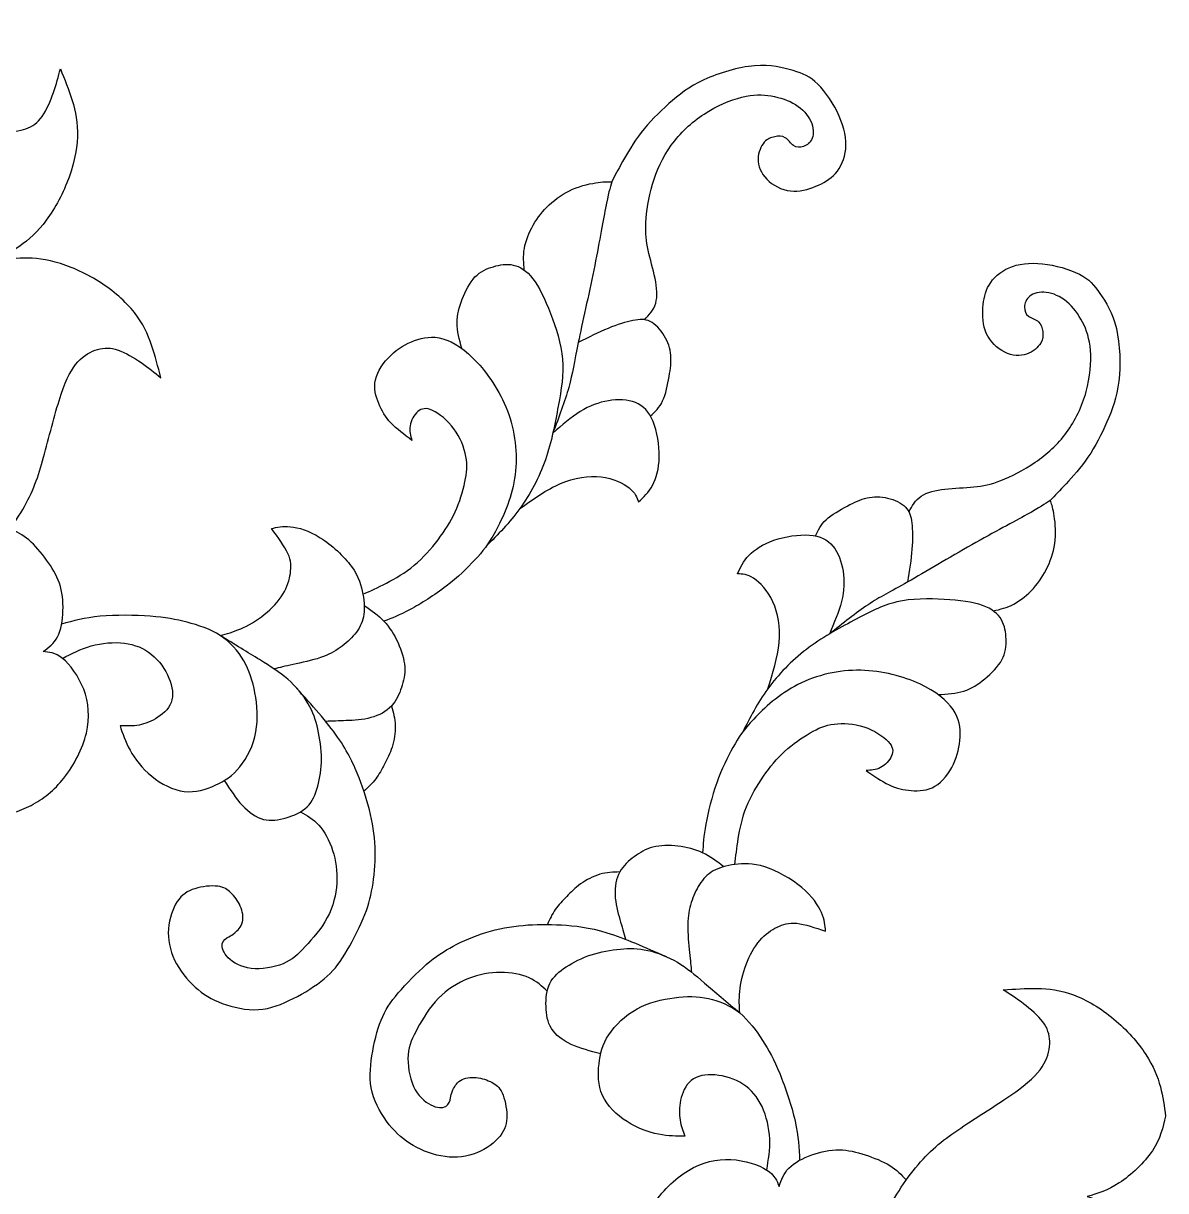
# Model space of a CAD drawing. Header units: inches. Extents: x 3.3 to 19.3, y -1.1 to 16.4.
# Drawn here: x 7.914 to 11.262, y 4.613 to 8.034 of the extents above; entities that cross this region are included whole.
import ezdxf

# ---------------------------------------------------------------- set-up
doc = ezdxf.new("R2010")
doc.units = ezdxf.units.IN
doc.header["$MEASUREMENT"] = 0
doc.layers.add('DV1_Layer_2', color=7, linetype='Continuous')

# ---------------------------------------------------------------- blocks, each defined once
blk = doc.blocks.new('SE')
at = {"layer": 'DV1_Layer_2', "color": 7, "linetype": 'Continuous'}
for points, knots in [([(6.8657, 7.8887), (6.8951, 7.9145), (6.9246, 7.9404), (6.9714, 7.9647), (7.0183, 7.989), (7.0827, 8.0117), (7.139, 8.0231), (7.1953, 8.0344), (7.2435, 8.0344), (7.3009, 8.0247), (7.3583, 8.0151), (7.4249, 7.9957), (7.4777, 7.9715), (7.5304, 7.9474), (7.5694, 7.9184), (7.6623, 7.8438), (7.7164, 7.798), (7.7576, 7.7686), (7.7988, 7.7392), (7.8272, 7.7261), (7.853, 7.7209), (7.8788, 7.7157), (7.902, 7.7185), (7.9212, 7.7253), (7.9403, 7.7321), (7.9555, 7.7431), (7.9687, 7.7618), (7.9819, 7.7806), (7.9931, 7.8072), (8.0017, 7.8317), (8.0104, 7.8562), (8.0163, 7.8786), (8.0223, 7.901), (8.0346, 7.8707), (8.0469, 7.8403), (8.0567, 7.8082), (8.0665, 7.7761), (8.0739, 7.7424), (8.0721, 7.7014), (8.0704, 7.6604), (8.0595, 7.6123), (8.0412, 7.5666), (8.0229, 7.5208), (7.9972, 7.4775), (7.9714, 7.4453), (7.9457, 7.4132), (7.92, 7.3922), (7.8944, 7.3755), (7.8687, 7.3588), (7.8432, 7.3465), (7.8177, 7.3342), (7.7836, 7.3314), (7.7496, 7.3286), (7.6686, 7.3515), (7.6216, 7.3772), (7.5895, 7.4029), (7.5573, 7.4286), (7.5399, 7.4543), (7.5225, 7.48), (7.5227, 7.4626), (7.523, 7.4452), (7.5225, 7.4273), (7.522, 7.4093), (7.5207, 7.3908), (7.5134, 7.3755), (7.506, 7.3601), (7.4925, 7.3479), (7.4718, 7.3439), (7.4511, 7.3399), (7.4232, 7.3441), (7.3928, 7.3607), (7.3624, 7.3774), (7.3294, 7.4064), (7.2766, 7.4538), (7.2239, 7.5011), (7.1513, 7.5668), (7.0927, 7.6053), (7.034, 7.6438), (6.9893, 7.6552), (6.9524, 7.6647), (6.9155, 7.6742), (6.8864, 7.6817), (6.8572, 7.6892)], [0, 0, 0, 0, 0.034483, 0.034483, 0.034483, 0.068966, 0.068966, 0.068966, 0.103448, 0.103448, 0.103448, 0.137931, 0.137931, 0.137931, 0.172414, 0.172414, 0.206897, 0.206897, 0.206897, 0.241379, 0.241379, 0.241379, 0.275862, 0.275862, 0.275862, 0.310345, 0.310345, 0.310345, 0.344828, 0.344828, 0.344828, 0.37931, 0.37931, 0.37931, 0.413793, 0.413793, 0.413793, 0.448276, 0.448276, 0.448276, 0.482759, 0.482759, 0.482759, 0.517241, 0.517241, 0.517241, 0.551724, 0.551724, 0.551724, 0.586207, 0.586207, 0.586207, 0.62069, 0.62069, 0.655172, 0.655172, 0.655172, 0.689655, 0.689655, 0.689655, 0.724138, 0.724138, 0.724138, 0.758621, 0.758621, 0.758621, 0.793103, 0.793103, 0.793103, 0.827586, 0.827586, 0.827586, 0.862069, 0.862069, 0.862069, 0.896552, 0.896552, 0.896552, 0.931034, 0.931034, 0.931034, 1, 1, 1, 1]), ([(9.7344, 7.1658), (9.7479, 7.1799), (9.7615, 7.1941), (9.7729, 7.2338), (9.7708, 7.2595), (9.7653, 7.2868), (9.7599, 7.3142), (9.751, 7.3433), (9.7452, 7.3694), (9.7395, 7.3956), (9.7367, 7.4188), (9.7401, 7.4826), (9.7462, 7.5232), (9.7699, 7.6026), (9.7874, 7.6414), (9.8129, 7.6769), (9.8385, 7.7123), (9.8721, 7.7443), (9.9091, 7.7687), (9.9461, 7.7931), (9.9865, 7.8098), (10.02, 7.818), (10.0535, 7.8262), (10.0801, 7.8258), (10.1059, 7.8215), (10.1317, 7.8172), (10.1567, 7.8091), (10.1977, 7.7832), (10.2137, 7.7655), (10.2303, 7.7293), (10.2308, 7.7108), (10.226, 7.6978), (10.2212, 7.6847), (10.211, 7.6772), (10.2007, 7.6736), (10.1905, 7.6699), (10.1801, 7.6702), (10.163, 7.6821), (10.1562, 7.6938), (10.1472, 7.6993), (10.1382, 7.7048), (10.1269, 7.7041), (10.1161, 7.7021), (10.1053, 7.7001), (10.0949, 7.6968), (10.0855, 7.6859), (10.0761, 7.675), (10.0676, 7.6565), (10.0675, 7.6366), (10.0673, 7.6166), (10.0755, 7.5952), (10.0927, 7.5776), (10.1099, 7.5599), (10.136, 7.5461), (10.162, 7.5431), (10.188, 7.5401), (10.2138, 7.5479), (10.2591, 7.5662), (10.2786, 7.5768), (10.2942, 7.5945), (10.3099, 7.6123), (10.3217, 7.6372), (10.3243, 7.6661), (10.327, 7.695), (10.3205, 7.7279), (10.305, 7.7626), (10.2895, 7.7973), (10.265, 7.834), (10.2423, 7.8565), (10.2196, 7.8789), (10.1988, 7.8873), (10.1701, 7.896), (10.1413, 7.9047), (10.1046, 7.9139), (10.0573, 7.91), (10.01, 7.9061), (9.9523, 7.8891), (9.9085, 7.8689), (9.8647, 7.8486), (9.835, 7.8251), (9.7766, 7.773), (9.7479, 7.7443), (9.7248, 7.7145), (9.7016, 7.6847), (9.6839, 7.6536), (9.6704, 7.6294), (9.6569, 7.6051), (9.6475, 7.5876), (9.6382, 7.57)], [0, 0, 0, 0, 0.030303, 0.030303, 0.060606, 0.060606, 0.060606, 0.090909, 0.090909, 0.090909, 0.121212, 0.121212, 0.151515, 0.151515, 0.181818, 0.181818, 0.181818, 0.212121, 0.212121, 0.212121, 0.242424, 0.242424, 0.242424, 0.272727, 0.272727, 0.272727, 0.30303, 0.30303, 0.333333, 0.333333, 0.363636, 0.363636, 0.363636, 0.393939, 0.393939, 0.393939, 0.424242, 0.424242, 0.454545, 0.454545, 0.454545, 0.484848, 0.484848, 0.484848, 0.515152, 0.515152, 0.515152, 0.545455, 0.545455, 0.545455, 0.575758, 0.575758, 0.575758, 0.606061, 0.606061, 0.606061, 0.636364, 0.636364, 0.666667, 0.666667, 0.666667, 0.69697, 0.69697, 0.69697, 0.727273, 0.727273, 0.727273, 0.757576, 0.757576, 0.757576, 0.787879, 0.787879, 0.787879, 0.818182, 0.818182, 0.818182, 0.848485, 0.848485, 0.848485, 0.878788, 0.878788, 0.909091, 0.909091, 0.909091, 0.939394, 0.939394, 0.939394, 1, 1, 1, 1]), ([(9.3819, 7.3112), (9.3802, 7.3318), (9.3784, 7.3524), (9.3863, 7.3972), (9.3959, 7.4214), (9.4084, 7.4432), (9.4209, 7.4651), (9.4363, 7.4845), (9.4554, 7.5025), (9.4746, 7.5205), (9.4976, 7.537), (9.5238, 7.5482), (9.55, 7.5595), (9.5794, 7.5654), (9.6186, 7.5709), (9.6284, 7.5705), (9.6382, 7.57), (9.6331, 7.5521), (9.6281, 7.5342), (9.62, 7.4924), (9.6119, 7.4506), (9.6007, 7.3848), (9.5857, 7.3113), (9.5707, 7.2377), (9.552, 7.1562), (9.5284, 7.0413), (9.5237, 7.0078), (9.5124, 6.9675), (9.5012, 6.9272), (9.4835, 6.8802), (9.4658, 6.8332)], [0, 0, 0, 0, 0.083333, 0.083333, 0.166667, 0.166667, 0.166667, 0.25, 0.25, 0.25, 0.333333, 0.333333, 0.333333, 0.416667, 0.416667, 0.5, 0.5, 0.5, 0.583333, 0.583333, 0.583333, 0.666667, 0.666667, 0.666667, 0.75, 0.75, 0.833333, 0.833333, 0.833333, 1, 1, 1, 1]), ([(7.3734, 6.3261), (7.4124, 6.3224), (7.4514, 6.3188), (7.5036, 6.3267), (7.5559, 6.3346), (7.6213, 6.3541), (7.6735, 6.378), (7.7257, 6.4019), (7.7647, 6.4302), (7.8055, 6.4718), (7.8462, 6.5134), (7.8887, 6.5682), (7.9172, 6.6187), (7.9457, 6.6693), (7.9602, 6.7156), (7.9758, 6.7731), (7.9915, 6.8307), (8.0084, 6.8994), (8.0244, 6.9474), (8.0405, 6.9955), (8.0557, 7.0227), (8.0735, 7.0421), (8.0914, 7.0614), (8.1118, 7.0729), (8.1313, 7.0786), (8.1508, 7.0844), (8.1695, 7.0844), (8.1912, 7.077), (8.2129, 7.0696), (8.2376, 7.0547), (8.259, 7.0399), (8.2804, 7.0252), (8.2984, 7.0105), (8.3164, 6.9959), (8.3085, 7.0277), (8.3006, 7.0595), (8.2897, 7.0912), (8.2788, 7.1229), (8.2649, 7.1546), (8.2139, 7.2188), (8.1767, 7.2513), (8.1351, 7.2776), (8.0934, 7.3038), (8.0471, 7.3238), (8.0074, 7.3347), (7.9677, 7.3456), (7.9345, 7.3475), (7.904, 7.3459), (7.8735, 7.3443), (7.8456, 7.3392), (7.8177, 7.3342), (7.7885, 7.3165), (7.7593, 7.2987), (7.7072, 7.2326), (7.6843, 7.1842), (7.6734, 7.1445), (7.6625, 7.1048), (7.6636, 7.0737), (7.6646, 7.0427), (7.6546, 7.0569), (7.6445, 7.0712), (7.6226, 7.0996), (7.6107, 7.1138), (7.5958, 7.1219), (7.5808, 7.13), (7.5626, 7.132), (7.5244, 7.1141), (7.5043, 7.0943), (7.4747, 7.0317), (7.4651, 6.9888), (7.4503, 6.9194), (7.4354, 6.8501), (7.4153, 6.7543), (7.3905, 6.6887), (7.3657, 6.6231), (7.3362, 6.5876), (7.3119, 6.5582), (7.2876, 6.5289), (7.2685, 6.5057), (7.2493, 6.4825)], [0, 0, 0, 0, 0.034483, 0.034483, 0.034483, 0.068966, 0.068966, 0.068966, 0.103448, 0.103448, 0.103448, 0.137931, 0.137931, 0.137931, 0.172414, 0.172414, 0.172414, 0.206897, 0.206897, 0.206897, 0.241379, 0.241379, 0.241379, 0.275862, 0.275862, 0.275862, 0.310345, 0.310345, 0.310345, 0.344828, 0.344828, 0.344828, 0.37931, 0.37931, 0.37931, 0.413793, 0.413793, 0.413793, 0.448276, 0.448276, 0.482759, 0.482759, 0.482759, 0.517241, 0.517241, 0.517241, 0.551724, 0.551724, 0.551724, 0.586207, 0.586207, 0.586207, 0.62069, 0.62069, 0.655172, 0.655172, 0.655172, 0.689655, 0.689655, 0.689655, 0.724138, 0.724138, 0.758621, 0.758621, 0.758621, 0.793103, 0.793103, 0.827586, 0.827586, 0.862069, 0.862069, 0.862069, 0.896552, 0.896552, 0.896552, 0.931034, 0.931034, 0.931034, 1, 1, 1, 1]), ([(9.1987, 7.0815), (9.192, 7.1072), (9.1853, 7.1329), (9.1851, 7.1566), (9.1848, 7.1804), (9.191, 7.2023), (9.2002, 7.2258), (9.2095, 7.2493), (9.2218, 7.2744), (9.2375, 7.291), (9.2532, 7.3075), (9.2723, 7.3155), (9.2916, 7.3212), (9.3109, 7.3269), (9.3303, 7.3301), (9.3497, 7.3259), (9.3692, 7.3217), (9.3887, 7.3099), (9.4253, 7.2622), (9.4425, 7.2261), (9.4587, 7.1844), (9.475, 7.1427), (9.4904, 7.0952), (9.4943, 7.0501), (9.4982, 7.0049), (9.4905, 6.962), (9.4815, 6.9127), (9.4725, 6.8633), (9.4622, 6.8076), (9.4439, 6.7552), (9.4256, 6.7028), (9.3993, 6.6539), (9.369, 6.6122), (9.3388, 6.5705), (9.3045, 6.5361), (9.2702, 6.5017)], [0, 0, 0, 0, 0.076923, 0.076923, 0.076923, 0.153846, 0.153846, 0.153846, 0.230769, 0.230769, 0.230769, 0.307692, 0.307692, 0.307692, 0.384615, 0.384615, 0.384615, 0.461538, 0.461538, 0.538462, 0.538462, 0.538462, 0.615385, 0.615385, 0.615385, 0.692308, 0.692308, 0.692308, 0.769231, 0.769231, 0.769231, 0.846154, 0.846154, 0.846154, 1, 1, 1, 1]), ([(10.5096, 6.6026), (10.5189, 6.6198), (10.5281, 6.6371), (10.5624, 6.6602), (10.5874, 6.6662), (10.6151, 6.6694), (10.6429, 6.6727), (10.6733, 6.6732), (10.6999, 6.6758), (10.7266, 6.6784), (10.7495, 6.683), (10.8091, 6.7059), (10.8458, 6.7243), (10.914, 6.7713), (10.9456, 6.8), (10.9714, 6.8352), (10.9972, 6.8705), (11.0173, 6.9123), (11.0408, 6.9977), (11.0442, 7.0413), (11.0416, 7.0757), (11.039, 7.1101), (11.0304, 7.1354), (11.0184, 7.1586), (11.0064, 7.1818), (10.9909, 7.203), (10.9722, 7.2185), (10.9536, 7.234), (10.9318, 7.2437), (10.912, 7.246), (10.8923, 7.2483), (10.8745, 7.2431), (10.8527, 7.2259), (10.8487, 7.2139), (10.8484, 7.203), (10.8481, 7.1921), (10.8516, 7.1824), (10.8682, 7.1698), (10.8814, 7.1669), (10.8894, 7.16), (10.8974, 7.1531), (10.9003, 7.1422), (10.9032, 7.1204), (10.9032, 7.1095), (10.8957, 7.0972), (10.8883, 7.0849), (10.8733, 7.0711), (10.8544, 7.0648), (10.8355, 7.0585), (10.8126, 7.0597), (10.7684, 7.0815), (10.7472, 7.1021), (10.7254, 7.1497), (10.7248, 7.1766), (10.7283, 7.2254), (10.7323, 7.2472), (10.7443, 7.2675), (10.7564, 7.2879), (10.7765, 7.3068), (10.8031, 7.3182), (10.8298, 7.3297), (10.863, 7.3337), (10.9009, 7.3297), (10.9387, 7.3257), (10.9811, 7.3137), (11.0095, 7.299), (11.0379, 7.2844), (11.0522, 7.2672), (11.0694, 7.2426), (11.0866, 7.2179), (11.1067, 7.1858), (11.1285, 7.0935), (11.1302, 7.0333), (11.1187, 6.9376), (11.1055, 6.902), (11.074, 6.8303), (11.0557, 6.7942), (11.0344, 6.763), (11.0132, 6.7317), (10.9892, 6.7053), (10.9702, 6.685), (10.9513, 6.6646), (10.9376, 6.6503), (10.9238, 6.636)], [0, 0, 0, 0, 0.030303, 0.030303, 0.060606, 0.060606, 0.060606, 0.090909, 0.090909, 0.090909, 0.121212, 0.121212, 0.151515, 0.151515, 0.181818, 0.181818, 0.181818, 0.212121, 0.212121, 0.242424, 0.242424, 0.242424, 0.272727, 0.272727, 0.272727, 0.30303, 0.30303, 0.30303, 0.333333, 0.333333, 0.333333, 0.363636, 0.363636, 0.393939, 0.393939, 0.393939, 0.424242, 0.424242, 0.454545, 0.454545, 0.454545, 0.484848, 0.484848, 0.515152, 0.515152, 0.515152, 0.545455, 0.545455, 0.545455, 0.575758, 0.575758, 0.606061, 0.606061, 0.636364, 0.636364, 0.666667, 0.666667, 0.666667, 0.69697, 0.69697, 0.69697, 0.727273, 0.727273, 0.727273, 0.757576, 0.757576, 0.757576, 0.787879, 0.787879, 0.787879, 0.818182, 0.818182, 0.848485, 0.848485, 0.878788, 0.878788, 0.909091, 0.909091, 0.909091, 0.939394, 0.939394, 0.939394, 1, 1, 1, 1]), ([(9.7518, 6.8838), (9.765, 6.8958), (9.7783, 6.9079), (9.797, 6.9477), (9.8024, 6.9754), (9.8065, 6.999), (9.8106, 7.0226), (9.8133, 7.0422), (9.8114, 7.0618), (9.8096, 7.0814), (9.8032, 7.101), (9.7923, 7.1189), (9.7814, 7.1367), (9.7659, 7.1528), (9.7507, 7.1605), (9.7356, 7.1682), (9.7207, 7.1676), (9.7006, 7.1635), (9.6806, 7.1594), (9.6553, 7.1518), (9.6277, 7.1404), (9.6001, 7.1291), (9.5701, 7.1139), (9.5402, 7.0987)], [0, 0, 0, 0, 0.111111, 0.111111, 0.222222, 0.222222, 0.222222, 0.333333, 0.333333, 0.333333, 0.444444, 0.444444, 0.444444, 0.555556, 0.555556, 0.555556, 0.666667, 0.666667, 0.666667, 0.777778, 0.777778, 0.777778, 1, 1, 1, 1]), ([(8.909, 6.3614), (8.9308, 6.371), (8.9526, 6.3807), (9.0038, 6.4072), (9.0333, 6.424), (9.0597, 6.4459), (9.086, 6.4677), (9.1093, 6.4946), (9.1494, 6.5474), (9.1663, 6.5733), (9.1794, 6.6023), (9.1926, 6.6313), (9.2021, 6.6634), (9.2079, 6.6902), (9.2136, 6.7171), (9.2156, 6.7389), (9.2108, 6.7647), (9.206, 6.7906), (9.1944, 6.8206), (9.176, 6.8457), (9.1576, 6.8707), (9.1324, 6.8909), (9.1133, 6.8997), (9.0941, 6.9086), (9.081, 6.9061), (9.0589, 6.8869), (9.0499, 6.8701), (9.0474, 6.8548), (9.0448, 6.8395), (9.0487, 6.8257), (9.0526, 6.8119), (9.0302, 6.8287), (9.0079, 6.8456), (8.9913, 6.8631), (8.9748, 6.8807), (8.964, 6.8989), (8.9554, 6.9199), (8.9468, 6.9409), (8.9402, 6.9647), (8.946, 6.9898), (8.9517, 7.0148), (8.9697, 7.0412), (8.9906, 7.0612), (9.0115, 7.0813), (9.0353, 7.0951), (9.0606, 7.1045), (9.0859, 7.1139), (9.1126, 7.1189), (9.1435, 7.11), (9.1744, 7.101), (9.2096, 7.078), (9.2449, 7.0398), (9.2802, 7.0015), (9.3158, 6.948), (9.3365, 6.8879), (9.3573, 6.8277), (9.3633, 6.7609), (9.3536, 6.6999), (9.3439, 6.6389), (9.3185, 6.5836), (9.2764, 6.5072), (9.2597, 6.4861), (9.2374, 6.462), (9.2151, 6.4379), (9.1871, 6.4107), (9.1531, 6.3846), (9.1191, 6.3585), (9.079, 6.3334), (9.0476, 6.3164), (9.0162, 6.2995), (8.9934, 6.2907), (8.9707, 6.2818)], [0, 0, 0, 0, 0.038462, 0.038462, 0.076923, 0.076923, 0.076923, 0.115385, 0.115385, 0.153846, 0.153846, 0.153846, 0.192308, 0.192308, 0.192308, 0.230769, 0.230769, 0.230769, 0.269231, 0.269231, 0.269231, 0.307692, 0.307692, 0.307692, 0.346154, 0.346154, 0.384615, 0.384615, 0.384615, 0.423077, 0.423077, 0.423077, 0.461538, 0.461538, 0.461538, 0.5, 0.5, 0.5, 0.538462, 0.538462, 0.538462, 0.576923, 0.576923, 0.576923, 0.615385, 0.615385, 0.615385, 0.653846, 0.653846, 0.653846, 0.692308, 0.692308, 0.692308, 0.730769, 0.730769, 0.730769, 0.769231, 0.769231, 0.769231, 0.807692, 0.807692, 0.846154, 0.846154, 0.846154, 0.884615, 0.884615, 0.884615, 0.923077, 0.923077, 0.923077, 1, 1, 1, 1]), ([(9.369, 6.6122), (9.4081, 6.6401), (9.4472, 6.6681), (9.488, 6.6853), (9.5288, 6.7026), (9.5713, 6.7092), (9.6072, 6.7052), (9.6432, 6.7012), (9.6726, 6.6866), (9.6898, 6.6726), (9.707, 6.6586), (9.712, 6.6452), (9.717, 6.6317), (9.7318, 6.6456), (9.7466, 6.6594), (9.7579, 6.6803), (9.7692, 6.7011), (9.777, 6.729), (9.7782, 6.7975), (9.7717, 6.8382), (9.7598, 6.8672), (9.748, 6.8962), (9.7309, 6.9135), (9.708, 6.9227), (9.6852, 6.9318), (9.6565, 6.9328), (9.6285, 6.9282), (9.6004, 6.9236), (9.573, 6.9135), (9.546, 6.8967), (9.519, 6.88), (9.4924, 6.8566), (9.4658, 6.8332)], [0, 0, 0, 0, 0.083333, 0.083333, 0.083333, 0.166667, 0.166667, 0.166667, 0.25, 0.25, 0.25, 0.333333, 0.333333, 0.333333, 0.416667, 0.416667, 0.416667, 0.5, 0.5, 0.583333, 0.583333, 0.583333, 0.666667, 0.666667, 0.666667, 0.75, 0.75, 0.75, 0.833333, 0.833333, 0.833333, 1, 1, 1, 1]), ([(10.236, 6.532), (10.2434, 6.5483), (10.2508, 6.5646), (10.2828, 6.5947), (10.3075, 6.6085), (10.3499, 6.6308), (10.3677, 6.6394), (10.3869, 6.6437), (10.4061, 6.648), (10.4267, 6.648), (10.4674, 6.6383), (10.4875, 6.6285), (10.4995, 6.6165), (10.5116, 6.6044), (10.5156, 6.5901), (10.5202, 6.5494), (10.5207, 6.523), (10.5185, 6.4933), (10.5162, 6.4635), (10.511, 6.4303), (10.5058, 6.3972)], [0, 0, 0, 0, 0.111111, 0.111111, 0.222222, 0.222222, 0.333333, 0.333333, 0.333333, 0.444444, 0.444444, 0.555556, 0.555556, 0.555556, 0.666667, 0.666667, 0.777778, 0.777778, 0.777778, 1, 1, 1, 1]), ([(10.7568, 6.3123), (10.7769, 6.317), (10.797, 6.3217), (10.8372, 6.343), (10.8573, 6.3596), (10.8911, 6.3969), (10.9049, 6.4175), (10.9272, 6.4651), (10.9358, 6.4921), (10.9384, 6.5204), (10.941, 6.5488), (10.9376, 6.5786), (10.9307, 6.6176), (10.9272, 6.6268), (10.9238, 6.636), (10.9083, 6.6257), (10.8928, 6.6153), (10.8556, 6.5947), (10.8183, 6.5741), (10.7592, 6.5431), (10.6939, 6.5061), (10.6285, 6.4691), (10.5569, 6.4261), (10.4548, 6.3682), (10.4244, 6.3533), (10.3896, 6.3302), (10.3548, 6.3071), (10.3155, 6.2757), (10.2763, 6.2443)], [0, 0, 0, 0, 0.083333, 0.083333, 0.166667, 0.166667, 0.25, 0.25, 0.333333, 0.333333, 0.333333, 0.416667, 0.416667, 0.5, 0.5, 0.5, 0.583333, 0.583333, 0.583333, 0.666667, 0.666667, 0.666667, 0.75, 0.75, 0.833333, 0.833333, 0.833333, 1, 1, 1, 1]), ([(7.0047, 5.7541), (7.0458, 5.7324), (7.0868, 5.7108), (7.1364, 5.6829), (7.1859, 5.655), (7.244, 5.6208), (7.301, 5.6041), (7.358, 5.5873), (7.4139, 5.588), (7.4635, 5.5957), (7.5132, 5.6034), (7.5566, 5.6181), (7.5902, 5.6371), (7.6238, 5.6562), (7.6475, 5.6796), (7.6591, 5.7044), (7.6706, 5.7293), (7.6699, 5.7556), (7.6692, 5.7819), (7.6933, 5.7614), (7.7175, 5.7409), (7.7433, 5.7273), (7.7691, 5.7137), (7.7966, 5.7069), (7.8625, 5.7121), (7.901, 5.724), (7.9363, 5.7424), (7.9716, 5.7608), (8.0038, 5.7857), (8.0328, 5.8225), (8.0617, 5.8594), (8.0875, 5.9082), (8.1093, 6.0004), (8.1053, 6.044), (8.0905, 6.0827), (8.0758, 6.1215), (8.0502, 6.1555), (8.0286, 6.1731), (8.007, 6.1906), (7.9892, 6.1918), (7.9714, 6.193), (7.9875, 6.2048), (8.0035, 6.2167), (8.0139, 6.2366), (8.0243, 6.2566), (8.0291, 6.2846), (8.0299, 6.3126), (8.0308, 6.3406), (8.0277, 6.3686), (8.0194, 6.3933), (8.0111, 6.418), (7.9974, 6.4395), (7.9816, 6.4612), (7.9659, 6.4829), (7.9479, 6.5048), (7.9297, 6.5202), (7.9114, 6.5356), (7.8929, 6.5444), (7.8745, 6.5533)], [0, 0, 0, 0, 0.047619, 0.047619, 0.047619, 0.095238, 0.095238, 0.095238, 0.142857, 0.142857, 0.142857, 0.190476, 0.190476, 0.190476, 0.238095, 0.238095, 0.238095, 0.285714, 0.285714, 0.285714, 0.333333, 0.333333, 0.333333, 0.380952, 0.380952, 0.428571, 0.428571, 0.428571, 0.47619, 0.47619, 0.47619, 0.52381, 0.52381, 0.571429, 0.571429, 0.571429, 0.619048, 0.619048, 0.619048, 0.666667, 0.666667, 0.666667, 0.714286, 0.714286, 0.714286, 0.761905, 0.761905, 0.761905, 0.809524, 0.809524, 0.809524, 0.857143, 0.857143, 0.857143, 0.904762, 0.904762, 0.904762, 1, 1, 1, 1]), ([(8.4909, 6.24), (8.5099, 6.2452), (8.5289, 6.2503), (8.5509, 6.26), (8.5729, 6.2696), (8.5978, 6.2838), (8.6423, 6.3193), (8.6619, 6.3407), (8.6747, 6.3618), (8.6874, 6.3828), (8.6934, 6.4034), (8.6963, 6.4224), (8.6991, 6.4414), (8.6989, 6.4589), (8.6892, 6.4804), (8.6795, 6.502), (8.6602, 6.5277), (8.641, 6.5534), (8.6572, 6.5574), (8.6734, 6.5615), (8.6967, 6.5591), (8.7201, 6.5568), (8.7507, 6.548), (8.7841, 6.5269), (8.8175, 6.5058), (8.8536, 6.4724), (8.8754, 6.4424), (8.8973, 6.4124), (8.9047, 6.3859), (8.909, 6.3614), (8.9134, 6.3368), (8.9146, 6.3143), (8.9107, 6.295), (8.9067, 6.2756), (8.8975, 6.2594), (8.8855, 6.2446), (8.8734, 6.2298), (8.8584, 6.2165), (8.8423, 6.2049), (8.8261, 6.1934), (8.8088, 6.1835), (8.7844, 6.1753), (8.76, 6.167), (8.7283, 6.1604), (8.7045, 6.1552), (8.6807, 6.15), (8.6646, 6.1463), (8.6485, 6.1425)], [0, 0, 0, 0, 0.058824, 0.058824, 0.058824, 0.117647, 0.117647, 0.176471, 0.176471, 0.176471, 0.235294, 0.235294, 0.235294, 0.294118, 0.294118, 0.294118, 0.352941, 0.352941, 0.352941, 0.411765, 0.411765, 0.411765, 0.470588, 0.470588, 0.470588, 0.529412, 0.529412, 0.529412, 0.588235, 0.588235, 0.588235, 0.647059, 0.647059, 0.647059, 0.705882, 0.705882, 0.705882, 0.764706, 0.764706, 0.764706, 0.823529, 0.823529, 0.823529, 0.882353, 0.882353, 0.882353, 1, 1, 1, 1]), ([(10.096, 6.084), (10.1105, 6.1298), (10.125, 6.1757), (10.1326, 6.2639), (10.1257, 6.3063), (10.1108, 6.3393), (10.0959, 6.3722), (10.073, 6.3958), (10.0543, 6.4078), (10.0357, 6.4198), (10.0214, 6.4204), (10.007, 6.421), (10.0156, 6.4393), (10.0242, 6.4577), (10.0406, 6.4749), (10.0569, 6.4921), (10.081, 6.5081), (10.1134, 6.5193), (10.1458, 6.5305), (10.1865, 6.5368), (10.2177, 6.5345), (10.249, 6.5322), (10.2708, 6.5213), (10.2865, 6.5024), (10.3023, 6.4835), (10.3121, 6.4565), (10.3207, 6.4003), (10.3195, 6.3711), (10.3119, 6.3402), (10.3043, 6.3094), (10.2903, 6.2768), (10.2763, 6.2443)], [0, 0, 0, 0, 0.083333, 0.083333, 0.166667, 0.166667, 0.166667, 0.25, 0.25, 0.25, 0.333333, 0.333333, 0.333333, 0.416667, 0.416667, 0.416667, 0.5, 0.5, 0.5, 0.583333, 0.583333, 0.583333, 0.666667, 0.666667, 0.666667, 0.75, 0.75, 0.833333, 0.833333, 0.833333, 1, 1, 1, 1]), ([(10.595, 6.067), (10.6215, 6.0686), (10.6479, 6.0702), (10.6933, 6.0844), (10.7122, 6.097), (10.7512, 6.1291), (10.7713, 6.1486), (10.7822, 6.1687), (10.7931, 6.1888), (10.7948, 6.2094), (10.7942, 6.2295), (10.7937, 6.2495), (10.7908, 6.269), (10.7807, 6.2862), (10.7707, 6.3034), (10.7535, 6.3184), (10.6968, 6.3384), (10.6176, 6.3487), (10.5179, 6.3487), (10.4737, 6.3385), (10.4296, 6.3282), (10.3912, 6.3076), (10.347, 6.2839), (10.3029, 6.2601), (10.253, 6.233), (10.2089, 6.1994), (10.1647, 6.1658), (10.1263, 6.1257), (10.096, 6.084), (10.0657, 6.0424), (10.0436, 5.9991), (10.0214, 5.9559)], [0, 0, 0, 0, 0.076923, 0.076923, 0.153846, 0.153846, 0.230769, 0.230769, 0.230769, 0.307692, 0.307692, 0.307692, 0.384615, 0.384615, 0.384615, 0.461538, 0.461538, 0.538462, 0.615385, 0.615385, 0.615385, 0.692308, 0.692308, 0.692308, 0.769231, 0.769231, 0.769231, 0.846154, 0.846154, 0.846154, 1, 1, 1, 1]), ([(8.0286, 6.1731), (8.0552, 6.1872), (8.0818, 6.2013), (8.1127, 6.2099), (8.1436, 6.2185), (8.1789, 6.2215), (8.2098, 6.2176), (8.2407, 6.2137), (8.2672, 6.203), (8.3116, 6.1666), (8.3296, 6.141), (8.3403, 6.1155), (8.351, 6.09), (8.3545, 6.0645), (8.3389, 6.0231), (8.3199, 6.0073), (8.3011, 5.9963), (8.2822, 5.9854), (8.2637, 5.9793), (8.2464, 5.9767), (8.2291, 5.9741), (8.2131, 5.975), (8.1971, 5.9758), (8.2045, 5.9529), (8.212, 5.9299), (8.2264, 5.9043), (8.2407, 5.8788), (8.2619, 5.8506), (8.29, 5.8277), (8.318, 5.8047), (8.3527, 5.787), (8.3854, 5.7831), (8.4181, 5.7792), (8.4488, 5.7892), (8.4761, 5.8017), (8.5035, 5.8142), (8.5276, 5.8293), (8.5487, 5.8555), (8.5699, 5.8817), (8.588, 5.9191), (8.5953, 5.9577), (8.6027, 5.9964), (8.5994, 6.0364), (8.5927, 6.0718), (8.5861, 6.1071), (8.5762, 6.1377), (8.5431, 6.1947), (8.5201, 6.2211), (8.4618, 6.259), (8.4266, 6.2705), (8.3936, 6.2791), (8.3605, 6.2877), (8.3297, 6.2934), (8.2857, 6.2967), (8.2417, 6.2999), (8.1846, 6.3007), (8.1392, 6.2965), (8.0937, 6.2922), (8.0598, 6.283), (8.0259, 6.2737)], [0, 0, 0, 0, 0.045455, 0.045455, 0.045455, 0.090909, 0.090909, 0.090909, 0.136364, 0.136364, 0.181818, 0.181818, 0.181818, 0.227273, 0.227273, 0.272727, 0.272727, 0.272727, 0.318182, 0.318182, 0.318182, 0.363636, 0.363636, 0.363636, 0.409091, 0.409091, 0.409091, 0.454545, 0.454545, 0.454545, 0.5, 0.5, 0.5, 0.545455, 0.545455, 0.545455, 0.590909, 0.590909, 0.590909, 0.636364, 0.636364, 0.636364, 0.681818, 0.681818, 0.681818, 0.727273, 0.727273, 0.772727, 0.772727, 0.818182, 0.818182, 0.818182, 0.863636, 0.863636, 0.863636, 0.909091, 0.909091, 0.909091, 1, 1, 1, 1]), ([(8.9129, 6.3282), (8.9333, 6.314), (8.9537, 6.2997), (8.9707, 6.2818), (8.9877, 6.2639), (9.0013, 6.2424), (9.0119, 6.2191), (9.0225, 6.1957), (9.0301, 6.1704), (9.0316, 6.1483), (9.033, 6.1262), (9.0284, 6.1071), (9.022, 6.0879), (9.0156, 6.0686), (9.0074, 6.0491), (8.9926, 6.0335), (8.9778, 6.0178), (8.9564, 6.006), (8.9326, 5.9995), (8.9088, 5.9929), (8.8826, 5.9917), (8.8601, 5.9907), (8.8376, 5.9898), (8.8187, 5.9891), (8.7998, 5.9885)], [0, 0, 0, 0, 0.111111, 0.111111, 0.111111, 0.222222, 0.222222, 0.222222, 0.333333, 0.333333, 0.333333, 0.444444, 0.444444, 0.444444, 0.555556, 0.555556, 0.555556, 0.666667, 0.666667, 0.666667, 0.777778, 0.777778, 0.777778, 1, 1, 1, 1]), ([(8.5025, 5.8154), (8.5196, 5.7891), (8.5367, 5.7628), (8.5558, 5.7423), (8.5749, 5.7217), (8.596, 5.7068), (8.6177, 5.7012), (8.6394, 5.6956), (8.6618, 5.6993), (8.6843, 5.706), (8.7068, 5.7127), (8.7296, 5.7225), (8.7454, 5.7379), (8.7612, 5.7533), (8.77, 5.7742), (8.7766, 5.7984), (8.7833, 5.8225), (8.7876, 5.8499), (8.7876, 5.8788), (8.7875, 5.9077), (8.783, 5.9382), (8.777, 5.9652), (8.7709, 5.9922), (8.7633, 6.0156), (8.7487, 6.0404), (8.734, 6.0651), (8.7122, 6.0912), (8.6649, 6.1331), (8.6392, 6.1489), (8.606, 6.1694), (8.5727, 6.1898), (8.5318, 6.2149), (8.4909, 6.24)], [0, 0, 0, 0, 0.083333, 0.083333, 0.083333, 0.166667, 0.166667, 0.166667, 0.25, 0.25, 0.25, 0.333333, 0.333333, 0.333333, 0.416667, 0.416667, 0.416667, 0.5, 0.5, 0.5, 0.583333, 0.583333, 0.583333, 0.666667, 0.666667, 0.666667, 0.75, 0.75, 0.833333, 0.833333, 0.833333, 1, 1, 1, 1]), ([(9.9996, 5.569), (10.0021, 5.5927), (10.0046, 5.6164), (10.0139, 5.6733), (10.0208, 5.7066), (10.0334, 5.7384), (10.046, 5.7702), (10.0644, 5.8006), (10.0833, 5.8279), (10.1022, 5.8551), (10.1217, 5.8792), (10.1452, 5.9007), (10.1687, 5.9222), (10.1962, 5.9411), (10.2438, 5.9686), (10.2639, 5.9772), (10.3161, 5.9841), (10.3482, 5.9824), (10.3777, 5.9726), (10.4072, 5.9629), (10.4342, 5.9451), (10.4485, 5.9296), (10.4628, 5.9142), (10.4646, 5.901), (10.4531, 5.874), (10.4399, 5.8603), (10.4261, 5.8531), (10.4124, 5.8459), (10.398, 5.8453), (10.3837, 5.8448), (10.4066, 5.8287), (10.4296, 5.8127), (10.4514, 5.8024), (10.4732, 5.792), (10.4938, 5.7874), (10.5164, 5.7857), (10.5391, 5.784), (10.5637, 5.7852), (10.6079, 5.8115), (10.6274, 5.8368), (10.6526, 5.8889), (10.6583, 5.9159), (10.6595, 5.9428), (10.6606, 5.9698), (10.6572, 5.9967), (10.6391, 6.0233), (10.621, 6.05), (10.5883, 6.0763), (10.4937, 6.1199), (10.4318, 6.1371), (10.3682, 6.1383), (10.3046, 6.1395), (10.2392, 6.1246), (10.1292, 6.0684), (10.0844, 6.0271), (10.0248, 5.9635), (10.0099, 5.9411), (9.9938, 5.9124), (9.9778, 5.8838), (9.9606, 5.8488), (9.9463, 5.8084), (9.9319, 5.768), (9.9205, 5.7221), (9.914, 5.687), (9.9076, 5.6518), (9.9063, 5.6274), (9.9049, 5.6031)], [0, 0, 0, 0, 0.038462, 0.038462, 0.076923, 0.076923, 0.076923, 0.115385, 0.115385, 0.115385, 0.153846, 0.153846, 0.153846, 0.192308, 0.192308, 0.230769, 0.230769, 0.269231, 0.269231, 0.269231, 0.307692, 0.307692, 0.307692, 0.346154, 0.346154, 0.384615, 0.384615, 0.384615, 0.423077, 0.423077, 0.423077, 0.461538, 0.461538, 0.461538, 0.5, 0.5, 0.5, 0.538462, 0.538462, 0.576923, 0.576923, 0.615385, 0.615385, 0.615385, 0.653846, 0.653846, 0.653846, 0.692308, 0.692308, 0.730769, 0.730769, 0.730769, 0.769231, 0.769231, 0.807692, 0.807692, 0.846154, 0.846154, 0.846154, 0.884615, 0.884615, 0.884615, 0.923077, 0.923077, 0.923077, 1, 1, 1, 1]), ([(8.726, 5.7234), (8.7444, 5.7132), (8.7629, 5.7031), (8.796, 5.6663), (8.8107, 5.6398), (8.8203, 5.6103), (8.8298, 5.5809), (8.8343, 5.5486), (8.8323, 5.5148), (8.8303, 5.481), (8.8219, 5.4457), (8.8047, 5.4133), (8.7875, 5.3809), (8.7615, 5.3513), (8.7401, 5.3284), (8.7186, 5.3054), (8.7016, 5.289), (8.6748, 5.2779), (8.648, 5.2668), (8.6113, 5.2609), (8.5815, 5.2645), (8.5517, 5.268), (8.5288, 5.2811), (8.5002, 5.3098), (8.4945, 5.3254), (8.4966, 5.3364), (8.4988, 5.3473), (8.5088, 5.3536), (8.5157, 5.3573), (8.5227, 5.3611), (8.5265, 5.3623), (8.5338, 5.3686), (8.5411, 5.3749), (8.5519, 5.3863), (8.5557, 5.4005), (8.5595, 5.4147), (8.5564, 5.4317), (8.5428, 5.4623), (8.5324, 5.4758), (8.5222, 5.486), (8.5119, 5.4963), (8.5018, 5.5032), (8.4833, 5.5054), (8.4648, 5.5075), (8.438, 5.5048), (8.4164, 5.4981), (8.3947, 5.4913), (8.3783, 5.4806), (8.3649, 5.4606), (8.3516, 5.4405), (8.3412, 5.4112), (8.3391, 5.3807), (8.3369, 5.3502), (8.343, 5.3184), (8.3572, 5.2887), (8.3714, 5.2589), (8.3937, 5.2312), (8.4172, 5.2099), (8.4407, 5.1886), (8.4654, 5.1737), (8.4969, 5.1619), (8.5285, 5.1502), (8.5669, 5.1416), (8.6026, 5.1438), (8.6383, 5.1461), (8.6714, 5.1593), (8.7046, 5.1761), (8.7377, 5.1928), (8.7708, 5.2133), (8.7957, 5.234), (8.8207, 5.2548), (8.8373, 5.2759), (8.856, 5.3063), (8.8748, 5.3368), (8.8956, 5.3768), (8.9097, 5.4103), (8.9238, 5.4438), (8.9313, 5.471), (8.9367, 5.5023), (8.9422, 5.5336), (8.9458, 5.5691), (8.9451, 5.6056), (8.9443, 5.6422), (8.9394, 5.6798), (8.9313, 5.7157), (8.9232, 5.7517), (8.9121, 5.786), (8.8978, 5.8227), (8.8834, 5.8593), (8.866, 5.8983), (8.8349, 5.9426), (8.8039, 5.9869), (8.7592, 6.0365), (8.7146, 6.0862)], [0, 0, 0, 0, 0.030303, 0.030303, 0.060606, 0.060606, 0.060606, 0.090909, 0.090909, 0.090909, 0.121212, 0.121212, 0.121212, 0.151515, 0.151515, 0.151515, 0.181818, 0.181818, 0.181818, 0.212121, 0.212121, 0.212121, 0.242424, 0.242424, 0.272727, 0.272727, 0.272727, 0.30303, 0.30303, 0.30303, 0.333333, 0.333333, 0.333333, 0.363636, 0.363636, 0.363636, 0.393939, 0.393939, 0.424242, 0.424242, 0.424242, 0.454545, 0.454545, 0.454545, 0.484848, 0.484848, 0.484848, 0.515152, 0.515152, 0.515152, 0.545455, 0.545455, 0.545455, 0.575758, 0.575758, 0.575758, 0.606061, 0.606061, 0.606061, 0.636364, 0.636364, 0.636364, 0.666667, 0.666667, 0.666667, 0.69697, 0.69697, 0.69697, 0.727273, 0.727273, 0.727273, 0.757576, 0.757576, 0.757576, 0.787879, 0.787879, 0.787879, 0.818182, 0.818182, 0.818182, 0.848485, 0.848485, 0.848485, 0.878788, 0.878788, 0.878788, 0.909091, 0.909091, 0.909091, 0.939394, 0.939394, 0.939394, 1, 1, 1, 1]), ([(8.9926, 6.0335), (8.998, 6.0151), (9.0034, 5.9967), (9.004, 5.9761), (9.0047, 5.9554), (9.0008, 5.9324), (8.9946, 5.9132), (8.9885, 5.8941), (8.9802, 5.8787), (8.9722, 5.8634), (8.9642, 5.8482), (8.9565, 5.833), (8.9465, 5.8198), (8.9365, 5.8066), (8.9242, 5.7954), (8.9119, 5.7841)], [0, 0, 0, 0, 0.166667, 0.166667, 0.166667, 0.333333, 0.333333, 0.333333, 0.5, 0.5, 0.5, 0.666667, 0.666667, 0.666667, 1, 1, 1, 1]), ([(9.9669, 5.5624), (9.947, 5.5774), (9.9271, 5.5924), (9.9049, 5.6031), (9.8826, 5.6137), (9.858, 5.62), (9.8325, 5.6229), (9.8069, 5.6258), (9.7806, 5.6252), (9.7591, 5.6197), (9.7376, 5.6143), (9.7209, 5.604), (9.7046, 5.5919), (9.6883, 5.5799), (9.6722, 5.5661), (9.6619, 5.5472), (9.6516, 5.5283), (9.647, 5.5042), (9.6493, 5.4549), (9.6562, 5.4297), (9.6622, 5.408), (9.6683, 5.3863), (9.6735, 5.3681), (9.6787, 5.3499)], [0, 0, 0, 0, 0.111111, 0.111111, 0.111111, 0.222222, 0.222222, 0.222222, 0.333333, 0.333333, 0.333333, 0.444444, 0.444444, 0.444444, 0.555556, 0.555556, 0.555556, 0.666667, 0.666667, 0.777778, 0.777778, 0.777778, 1, 1, 1, 1]), ([(9.6619, 5.5472), (9.6428, 5.5466), (9.6237, 5.5461), (9.6038, 5.5403), (9.5839, 5.5346), (9.5633, 5.5237), (9.5306, 5.5002), (9.5186, 5.4876), (9.5065, 5.4753), (9.4945, 5.4629), (9.4824, 5.4509), (9.473, 5.4373), (9.4635, 5.4237), (9.4566, 5.4085), (9.4497, 5.3934)], [0, 0, 0, 0, 0.166667, 0.166667, 0.166667, 0.333333, 0.333333, 0.5, 0.5, 0.5, 0.666667, 0.666667, 0.666667, 1, 1, 1, 1]), ([(10.0134, 5.1339), (10.0124, 5.1536), (10.0114, 5.1732), (10.0138, 5.1971), (10.0162, 5.221), (10.0219, 5.2491), (10.032, 5.2757), (10.042, 5.3024), (10.0563, 5.3276), (10.0884, 5.3649), (10.1062, 5.3769), (10.1234, 5.3855), (10.1406, 5.3941), (10.1573, 5.3993), (10.2043, 5.3941), (10.2347, 5.3838), (10.265, 5.3735), (10.2639, 5.3901), (10.2627, 5.4068), (10.2533, 5.4282), (10.2438, 5.4497), (10.226, 5.4761), (10.1957, 5.5013), (10.1653, 5.5266), (10.1223, 5.5507), (10.0518, 5.5736), (10.0242, 5.5724), (9.9996, 5.569), (9.9749, 5.5656), (9.9531, 5.5598), (9.9359, 5.5501), (9.9187, 5.5403), (9.9061, 5.5266), (9.8958, 5.5105), (9.8855, 5.4945), (9.8775, 5.4761), (9.8714, 5.4572), (9.8654, 5.4383), (9.8614, 5.4188), (9.8611, 5.393), (9.8608, 5.3672), (9.8643, 5.3351), (9.8667, 5.3108), (9.8691, 5.2865), (9.8706, 5.2701), (9.872, 5.2536)], [0, 0, 0, 0, 0.058824, 0.058824, 0.058824, 0.117647, 0.117647, 0.117647, 0.176471, 0.176471, 0.235294, 0.235294, 0.235294, 0.294118, 0.294118, 0.352941, 0.352941, 0.352941, 0.411765, 0.411765, 0.411765, 0.470588, 0.470588, 0.470588, 0.529412, 0.529412, 0.588235, 0.588235, 0.588235, 0.647059, 0.647059, 0.647059, 0.705882, 0.705882, 0.705882, 0.764706, 0.764706, 0.764706, 0.823529, 0.823529, 0.823529, 0.882353, 0.882353, 0.882353, 1, 1, 1, 1]), ([(9.4494, 5.1978), (9.434, 5.2122), (9.4187, 5.2266), (9.3735, 5.2468), (9.3437, 5.2525), (9.3127, 5.2525), (9.2818, 5.2525), (9.2497, 5.2468), (9.2181, 5.2345), (9.1866, 5.2221), (9.1556, 5.2032), (9.1046, 5.1505), (9.0845, 5.1166), (9.0693, 5.0891), (9.0542, 5.0616), (9.0438, 5.0404), (9.0415, 5.0114), (9.0392, 4.9825), (9.045, 4.9458), (9.0702, 4.8913), (9.0897, 4.8735), (9.1078, 4.8644), (9.1258, 4.8552), (9.1425, 4.8546), (9.1522, 4.8601), (9.1619, 4.8655), (9.1648, 4.877), (9.1662, 4.8847), (9.1677, 4.8925), (9.1677, 4.8965), (9.1714, 4.9054), (9.1751, 4.9143), (9.1826, 4.928), (9.1949, 4.936), (9.2072, 4.9441), (9.2244, 4.9464), (9.2411, 4.9446), (9.2577, 4.9429), (9.2737, 4.9372), (9.2866, 4.9306), (9.2995, 4.924), (9.3093, 4.9165), (9.317, 4.8996), (9.3248, 4.8827), (9.3305, 4.8563), (9.3308, 4.8337), (9.3311, 4.8111), (9.3259, 4.7921), (9.311, 4.7732), (9.2961, 4.7543), (9.2714, 4.7354), (9.2431, 4.7239), (9.2147, 4.7124), (9.1826, 4.7084), (9.1499, 4.7127), (9.1172, 4.717), (9.084, 4.7296), (9.0565, 4.7454), (9.0289, 4.7612), (9.0071, 4.7801), (8.9653, 4.8328), (8.9452, 4.8667), (8.9363, 4.9014), (8.9274, 4.936), (8.9297, 4.9716), (8.9412, 5.045), (8.9504, 5.0828), (8.9624, 5.1129), (8.9745, 5.143), (8.9894, 5.1654), (9.0126, 5.1926), (9.0358, 5.2198), (9.0673, 5.252), (9.0949, 5.2757), (9.1224, 5.2995), (9.1459, 5.315), (9.174, 5.3299), (9.2021, 5.3448), (9.2348, 5.3592), (9.2697, 5.3698), (9.3047, 5.3804), (9.342, 5.3873), (9.4154, 5.3941), (9.4515, 5.3941), (9.53, 5.3896), (9.5725, 5.385), (9.6242, 5.3691), (9.6759, 5.3533), (9.7369, 5.3262), (9.798, 5.2991)], [0, 0, 0, 0, 0.030303, 0.030303, 0.060606, 0.060606, 0.060606, 0.090909, 0.090909, 0.090909, 0.121212, 0.121212, 0.151515, 0.151515, 0.151515, 0.181818, 0.181818, 0.181818, 0.212121, 0.212121, 0.242424, 0.242424, 0.242424, 0.272727, 0.272727, 0.272727, 0.30303, 0.30303, 0.30303, 0.333333, 0.333333, 0.333333, 0.363636, 0.363636, 0.363636, 0.393939, 0.393939, 0.393939, 0.424242, 0.424242, 0.424242, 0.454545, 0.454545, 0.454545, 0.484848, 0.484848, 0.484848, 0.515152, 0.515152, 0.515152, 0.545455, 0.545455, 0.545455, 0.575758, 0.575758, 0.575758, 0.606061, 0.606061, 0.606061, 0.636364, 0.636364, 0.666667, 0.666667, 0.666667, 0.69697, 0.69697, 0.727273, 0.727273, 0.727273, 0.757576, 0.757576, 0.757576, 0.787879, 0.787879, 0.787879, 0.818182, 0.818182, 0.818182, 0.848485, 0.848485, 0.848485, 0.878788, 0.878788, 0.909091, 0.909091, 0.939394, 0.939394, 0.939394, 1, 1, 1, 1]), ([(9.606, 5.0137), (9.5757, 5.0218), (9.5454, 5.03), (9.5199, 5.0418), (9.4945, 5.0536), (9.4532, 5.0845), (9.4463, 5.1293), (9.4457, 5.1528), (9.4452, 5.1763), (9.4475, 5.2009), (9.4572, 5.2207), (9.467, 5.2405), (9.4842, 5.2554), (9.5051, 5.2691), (9.526, 5.2829), (9.5507, 5.2955), (9.5782, 5.3044), (9.6057, 5.3133), (9.6361, 5.3185), (9.6636, 5.321), (9.6911, 5.3236), (9.7158, 5.3236), (9.7439, 5.3173), (9.772, 5.311), (9.8035, 5.2984), (9.858, 5.2663), (9.8809, 5.2468), (9.9106, 5.2215), (9.9403, 5.1962), (9.9769, 5.165), (10.0134, 5.1339)], [0, 0, 0, 0, 0.083333, 0.083333, 0.083333, 0.166667, 0.25, 0.25, 0.25, 0.333333, 0.333333, 0.333333, 0.416667, 0.416667, 0.416667, 0.5, 0.5, 0.5, 0.583333, 0.583333, 0.583333, 0.666667, 0.666667, 0.666667, 0.75, 0.75, 0.833333, 0.833333, 0.833333, 1, 1, 1, 1]), ([(10.4406, 4.0976), (10.4251, 4.1336), (10.4095, 4.1696), (10.4009, 4.2217), (10.3923, 4.2738), (10.3906, 4.3421), (10.4038, 4.4562), (10.4187, 4.502), (10.4456, 4.5536), (10.4726, 4.6052), (10.5116, 4.6626), (10.5901, 4.748), (10.6297, 4.7761), (10.6796, 4.8088), (10.7294, 4.8414), (10.7896, 4.8787), (10.8303, 4.9088), (10.871, 4.9389), (10.8923, 4.9618), (10.9052, 4.9848), (10.9181, 5.0077), (10.9227, 5.0306), (10.9221, 5.051), (10.9215, 5.0713), (10.9158, 5.0891), (10.902, 5.1075), (10.8883, 5.1258), (10.8665, 5.1447), (10.8458, 5.1605), (10.8252, 5.1763), (10.8057, 5.1889), (10.7862, 5.2015), (10.8189, 5.2038), (10.8516, 5.2061), (10.8851, 5.2055), (10.9186, 5.2049), (10.953, 5.2015), (11.0299, 5.1728), (11.0723, 5.1476), (11.1101, 5.1161), (11.148, 5.0845), (11.1812, 5.0467), (11.2039, 5.0123), (11.2265, 4.9779), (11.2386, 4.9469), (11.2465, 4.9174), (11.2544, 4.8879), (11.2582, 4.8598), (11.262, 4.8317), (11.2542, 4.7984), (11.2464, 4.7652), (11.1996, 4.6952), (11.1606, 4.6585), (11.1262, 4.6359), (11.0918, 4.6133), (11.062, 4.6047), (11.0322, 4.5961), (11.0488, 4.5909), (11.0654, 4.5857), (11.0992, 4.5737), (11.1164, 4.5668), (11.1288, 4.5551), (11.1411, 4.5433), (11.1485, 4.5267), (11.1434, 4.4848), (11.1308, 4.4596), (11.1055, 4.4358), (11.0803, 4.412), (11.0425, 4.3897), (10.9811, 4.3541), (10.9198, 4.3186), (10.8349, 4.2698), (10.7802, 4.226), (10.7254, 4.1821), (10.7008, 4.1431), (10.6804, 4.1109), (10.66, 4.0788), (10.6438, 4.0534), (10.6276, 4.028)], [0, 0, 0, 0, 0.034483, 0.034483, 0.034483, 0.068966, 0.068966, 0.103448, 0.103448, 0.103448, 0.137931, 0.137931, 0.172414, 0.172414, 0.172414, 0.206897, 0.206897, 0.206897, 0.241379, 0.241379, 0.241379, 0.275862, 0.275862, 0.275862, 0.310345, 0.310345, 0.310345, 0.344828, 0.344828, 0.344828, 0.37931, 0.37931, 0.37931, 0.413793, 0.413793, 0.413793, 0.448276, 0.448276, 0.482759, 0.482759, 0.482759, 0.517241, 0.517241, 0.517241, 0.551724, 0.551724, 0.551724, 0.586207, 0.586207, 0.586207, 0.62069, 0.62069, 0.655172, 0.655172, 0.655172, 0.689655, 0.689655, 0.689655, 0.724138, 0.724138, 0.758621, 0.758621, 0.758621, 0.793103, 0.793103, 0.827586, 0.827586, 0.827586, 0.862069, 0.862069, 0.862069, 0.896552, 0.896552, 0.896552, 0.931034, 0.931034, 0.931034, 1, 1, 1, 1]), ([(10.0926, 4.6735), (10.0978, 4.7031), (10.103, 4.7328), (10.1016, 4.7649), (10.1002, 4.7969), (10.0921, 4.8314), (10.0789, 4.8596), (10.0657, 4.8878), (10.0473, 4.9096), (10.0231, 4.9252), (9.999, 4.9407), (9.9392, 4.9591), (9.8633, 4.9453), (9.8449, 4.8993), (9.8403, 4.878), (9.8357, 4.8567), (9.8357, 4.8372), (9.8386, 4.8199), (9.8414, 4.8027), (9.8472, 4.7877), (9.8529, 4.7728), (9.8288, 4.7728), (9.7805, 4.7728), (9.7138, 4.7958), (9.6833, 4.8153), (9.6528, 4.8349), (9.5976, 4.8901), (9.5976, 4.9867), (9.6114, 5.0419), (9.6298, 5.0701), (9.6482, 5.0982), (9.6781, 5.127), (9.7126, 5.146), (9.7471, 5.1649), (9.8253, 5.1833), (9.9219, 5.1833), (9.9863, 5.1557), (10.0134, 5.1339), (10.0404, 5.112), (10.0841, 5.0522), (10.114, 4.997), (10.1307, 4.9562), (10.1473, 4.9154), (10.1657, 4.8613), (10.1758, 4.8168), (10.1858, 4.7722), (10.1875, 4.7371), (10.1891, 4.7021)], [0, 0, 0, 0, 0.045455, 0.045455, 0.045455, 0.090909, 0.090909, 0.090909, 0.136364, 0.136364, 0.136364, 0.181818, 0.227273, 0.272727, 0.272727, 0.272727, 0.318182, 0.318182, 0.318182, 0.363636, 0.363636, 0.363636, 0.409091, 0.454545, 0.454545, 0.454545, 0.5, 0.545455, 0.590909, 0.590909, 0.590909, 0.636364, 0.636364, 0.636364, 0.681818, 0.727273, 0.772727, 0.772727, 0.772727, 0.818182, 0.863636, 0.863636, 0.863636, 0.909091, 0.909091, 0.909091, 1, 1, 1, 1]), ([(10.0105, 3.5703), (9.9772, 3.6026), (9.944, 3.6349), (9.9021, 3.6735), (9.8603, 3.712), (9.8098, 3.7567), (9.7763, 3.8057), (9.7427, 3.8547), (9.7261, 3.9081), (9.7181, 3.9576), (9.71, 4.0072), (9.7106, 4.0531), (9.7184, 4.0909), (9.7261, 4.1288), (9.741, 4.1586), (9.7811, 4.1959), (9.8064, 4.2033), (9.8316, 4.2108), (9.8047, 4.2274), (9.7777, 4.244), (9.7359, 4.2847), (9.7209, 4.3088), (9.7132, 4.341), (9.7055, 4.3731), (9.7049, 4.4134), (9.7115, 4.4526), (9.7181, 4.4919), (9.7318, 4.5302), (9.7579, 4.5692), (9.784, 4.6081), (9.8224, 4.6477), (9.8629, 4.6723), (9.9035, 4.6969), (9.9461, 4.7065), (9.9875, 4.7045), (10.0289, 4.7024), (10.0692, 4.6886), (10.0926, 4.6735), (10.116, 4.6584), (10.1226, 4.6418), (10.1292, 4.6253), (10.1355, 4.6442), (10.1418, 4.6631), (10.1733, 4.6952), (10.1985, 4.7084), (10.2249, 4.7179), (10.2513, 4.7273), (10.2788, 4.7331), (10.3049, 4.7328), (10.331, 4.7325), (10.3556, 4.7262), (10.4066, 4.7096), (10.433, 4.6993), (10.4533, 4.6867), (10.4735, 4.6741), (10.4877, 4.6592), (10.5018, 4.6444)], [0, 0, 0, 0, 0.047619, 0.047619, 0.047619, 0.095238, 0.095238, 0.095238, 0.142857, 0.142857, 0.142857, 0.190476, 0.190476, 0.190476, 0.238095, 0.238095, 0.285714, 0.285714, 0.285714, 0.333333, 0.333333, 0.380952, 0.380952, 0.380952, 0.428571, 0.428571, 0.428571, 0.47619, 0.47619, 0.47619, 0.52381, 0.52381, 0.52381, 0.571429, 0.571429, 0.571429, 0.619048, 0.619048, 0.619048, 0.666667, 0.666667, 0.666667, 0.714286, 0.714286, 0.761905, 0.761905, 0.761905, 0.809524, 0.809524, 0.809524, 0.857143, 0.857143, 0.904762, 0.904762, 0.904762, 1, 1, 1, 1])]:
    blk.add_open_spline(points, degree=3, knots=knots, dxfattribs=at)

msp = doc.modelspace()

# ---------------------------------------------------------------- block references
at = {"color": 7}
msp.add_blockref('SE', (0, 0), dxfattribs=at)

doc.saveas('drawing.dxf')
